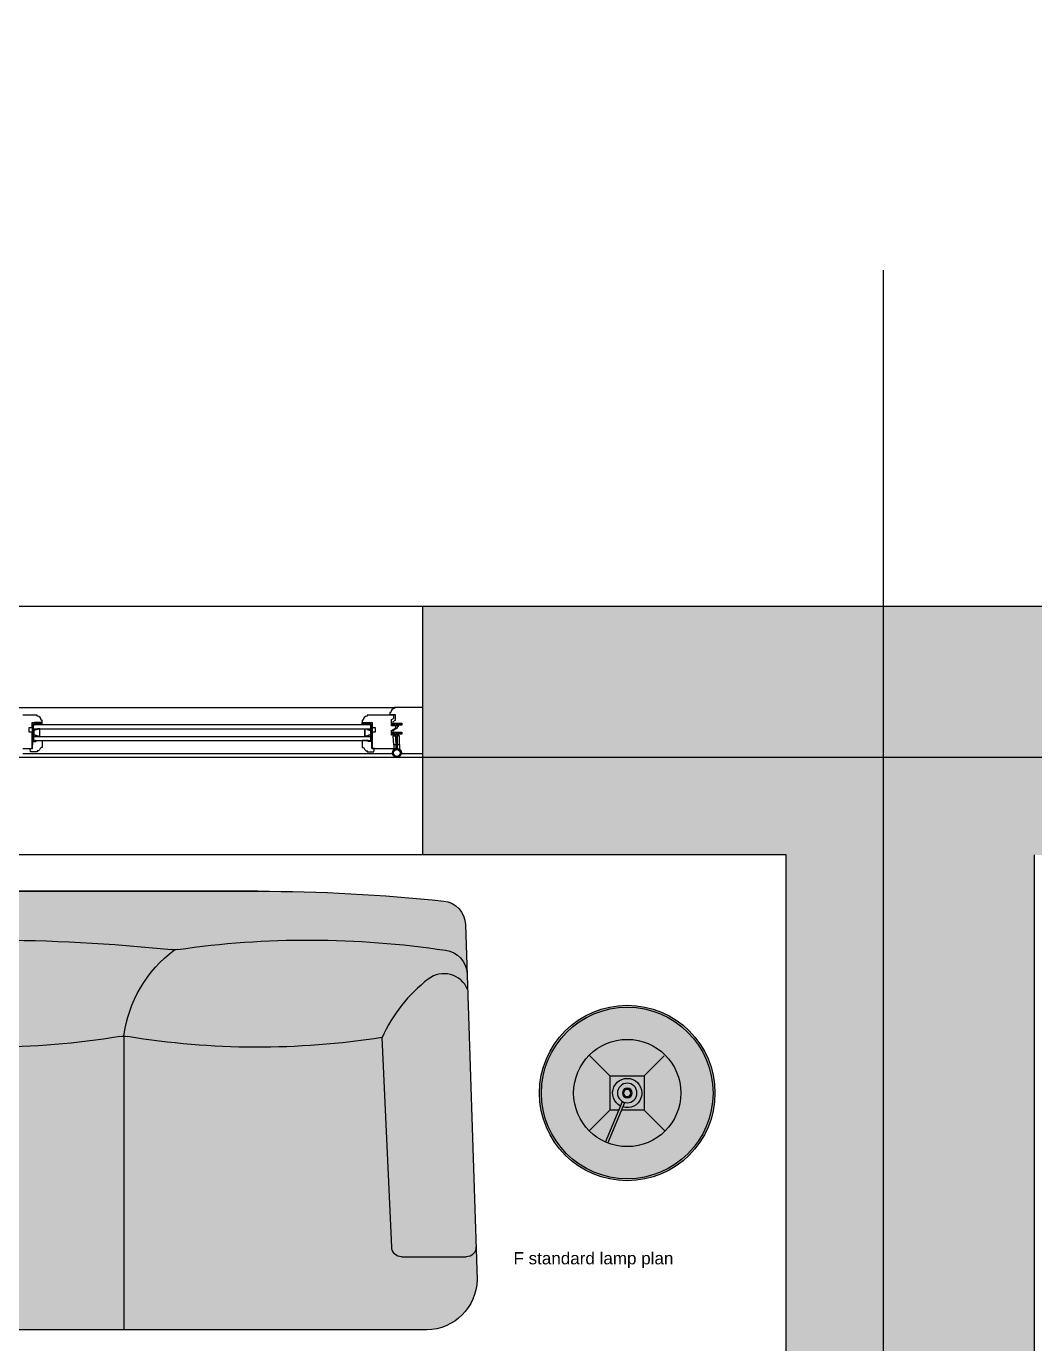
# Model space of a CAD drawing. Header units: millimetres. Extents: x 11159 to 50121, y 18346 to 37577.
# Drawn here: x 22477 to 24545, y 33754 to 36456 of the extents above; entities that cross this region are included whole.
import ezdxf

# ---------------------------------------------------------------- set-up
doc = ezdxf.new("R2010")
doc.units = ezdxf.units.MM
for name, color, linetype in [('axis', 40, 'Continuous'), ('df', 7, 'Continuous'), ('dwgmodels.com', 19, 'Continuous'), ('furnhatch', 254, 'Continuous'), ('furniture', 34, 'Continuous'), ('HATCH', 8, 'Continuous'), ('wall', 5, 'Continuous')]:
    doc.layers.add(name, color=color, linetype=linetype)
doc.styles.get("Standard").update_dxf_attribs({"font": 'arial.ttf'})

# ---------------------------------------------------------------- blocks, each defined once
blk = doc.blocks.new('Joint-K7335')
at = {"layer": 'df', "color": 7}
for points in [[(3.857613787343325, 10.74975521523811, -0.2065050504398902), (4.481634855305856, 11.84625830408061, -0.2775279876564625), (4.645920241624481, 11.72173532939985), (4.72865082526755, 11.5150762579774, 0.6262668152323098), (5.446576207514454, 11.4640241167931, 0.1314411963326112), (5.5, 11.66373624057348), (5.500000000000227, 18.0000002497884, 0.5091088478127406), (4.625156665503027, 18.42649766701868, -0.2944239164706152), (1.980461773999195, 18.27308057096889, 0.1734880960759432), (1.346153633578979, 18.5000002497884), (2.274e-13, 18.5000002497884), (0, 2.124673340303843, 0.4153335345393447), (1.220004402621498, 0.9000002497896276, 0.0481150671461673), (1.453183643585135, 0.922491521838765, 0.1133753069915374), (1.535019506478648, 0.9588508989570528), (3.960030944798064, 2.779075769993028, 0.2359658734761708), (4, 2.859052552040566), (4, 3.27211046577861, 0.2476591870842605), (3.956439401235912, 3.354661019914374, 0.2879370719060571), (3.584472818280346, 3.369172107178201), (1.799673530645578, 2.343195947541517, -0.5767224903972996), (1.5, 2.516589105678122), (1.5, 3.304491396683716, -0.2359658734761165), (1.5799381104041, 3.464444960778565), (3.960030944798064, 5.250953718667461, 0.2359658734761708), (4.000000000000227, 5.330930500714885), (4.000000000000227, 5.743988414453042, 0.2476591870842605), (3.956439401236139, 5.82653896858892, 0.2879370719060571), (3.584472818280574, 5.841050055852634), (1.799673530645805, 4.815073896215836, -0.5767224903972775), (1.5, 4.988467054352554), (1.5, 6.272741854565538, -0.3840936844649655), (2.5954137381691, 7.495433942569434, -0.0218128443231921), (2.70000063187058, 7.500001007017545), (6.524900831914465, 7.499998992982341), (6.517275738355465, 7.587154739745074, 0.3330431822003431), (5.717370932688709, 8.4805454205881, -0.2932451242456058), (5.328938193299336, 8.855743900548532, 0.0085275321995853), (5.219580449828754, 9.285303882386415, 0.2655173449449999), (5.042570407488029, 9.462313924727368, 0.023748371103687), (4.836576220619236, 9.508130028709957, -0.3561488062391908), (3.857613787331729, 10.7497552153651, -0.3561488062391908)], [(3.158443229643353, 10.79148798021492, 0.3550050331181713), (4.647561187196061, 8.833444553925574, -0.5676237149673666), (4.672926785473919, 8.751416219957264, -0.2470803572822222), (4.410786994363207, 8.654628553447765), (2.162433567760672, 8.950316574952012, -0.3517038519017413), (1.222000000001799, 10.1219074878793), (1.222000000001799, 12.93650756686316, -0.414213562373095), (1.522000000001754, 13.23650756686311), (1.608799735973662, 13.23650756686311, 0.2770734156419701), (1.873552516710333, 13.39541906594218), (3.689025854455849, 16.80215747044463, -0.0411118958858073), (3.773917265054934, 17.00863002275355), (4.058099128208823, 17.67888778832912, -0.5066602499223443), (4.590922329613477, 17.68087004736185, -0.277099509237565), (4.600000000000136, 17.45886117784698), (4.600000000000136, 13.3083133950413, 0.2134217652833861), (4.700000000000045, 13.08470659729142, -0.886227434425651), (4.359143344130871, 12.59622359733112, 0.2505705389931), (3.158867164905814, 10.79802120322302)]]:
    blk.add_lwpolyline(points, format="xyb", dxfattribs=at)
blk.add_lwpolyline([(1.571628931055557, 17.82994244613508, 0.6327143575303208), (1.000000000000227, 17.55905387694247), (1.000000000000227, 14.23283937681845, 0.7809101337451142), (1.564752780736853, 14.09175087589733), (3.15992808831561, 17.08509970083333, -0.1173328942148939), (3.251844347622182, 17.1892203695204, 1.218085275463155), (2.967680312132643, 17.45974165164273, -0.2857760723374891), (2.729700922681332, 17.34499342584741, -0.1455877377072854)], format="xyb", close=True, dxfattribs=at)
blk = doc.blocks.new('sofa 0 (pl)')
at = {"layer": 'furnhatch'}
blk.add_hatch(color=256, dxfattribs=at).paths.add_polyline_path([(976.2407856049945, -68.42749617487472), (999.6359618436575, -785.9786441439117, -0.4456101909574812), (892.8586588618806, -900), (-892.8586588618776, -900, -0.4456101909574962), (-999.6359618436574, -785.9786441439078), (-976.2407856049958, -68.42749617486243, -0.3754867891167479), (-931.5235754257649, -20.13318395889421, -0.0263668989236085), (-550, 0), (550, 0, -0.0293741464341827), (974.8241905634991, -24.97924907201877), (976.2276564216049, -68.02481228324727, -0.0020144975151624)])
at = {"color": 0, "linetype": 'ByBlock'}
for p, q in [((-550, 0), (550, 0)), ((-825.0000000000018, -730), (-805, -300)), ((-274.9999999997071, -297.4163827157972), (-275.0000000001946, -900)), ((274.9999999995125, -297.4163827157654), (274.9999999998017, -900)), ((825, -730), (805, -300)), ((-845.0000000000018, -750), (-977.8001958059995, -749.9999999999991)), ((845, -750.0000000000009), (977.8001958059976, -750))]:
    blk.add_line(p, q, dxfattribs=at)
for points in [[(-550, 0, 0.0263668989236084), (-931.5235754257646, -20.13318395889382, 0.3754867891167514), (-976.2407856049958, -68.42749617486243), (-1000, -797.1440226101131, 0.4023111055813555), (-897.1020491427917, -900), (897.1020491427917, -900)], [(897.1020491427917, -900, 0.4023111055813599), (1000, -797.1440226101131), (976.240785604994, -68.42749617486243, 0.375486789116749), (931.5235754257628, -20.13318395889382, 0.0263668989236083), (550, 0)], [(-980.5737851628055, -201.324499178304, -0.4935908991952783), (-900, -180, -0.1220350289737139), (-805, -300, 0.6438126311632374)], [(980.5737851628037, -201.3244991783049, 0.4935908991952861), (900, -180, 0.1220350289737139), (805, -300, -0.6438126311632374)]]:
    blk.add_lwpolyline(points, format="xyb", dxfattribs=at)
for centre, radius, start, end in [((-655.0064222053843, -1969.391368487727), 1869.391368487727, 81.70856200108821, 98.61445592273948), ((-1.819e-12, -3624.999999999823), 3525.000000000024, 90, 96.07292467954247), ((5.457e-12, -3624.999999999823), 3525.000000000024, 83.92707532045753, 90), ((655.0064222053879, -1969.391368487727), 1869.391368487727, 81.38554407726052, 98.29143799891177), ((-929.5516693109093, -170.7901728002544), 50, 96.27055580681153, 178.1325788597745), ((-378.2141993076966, -70.06272637005895), 50, 261.7085620010882, 276.0729246795425), ((-539.1227997400601, -333.2925018501846), 266.5482118995125, 7.735214930430711, 53.12695193670557), ((539.1227997410715, -333.2925018510814), 266.5482119008329, 126.8730480632944, 172.2647850694003), ((378.2141993077003, -70.06272637005895), 50, 263.9270753204575, 278.2914379989118), ((929.551669310913, -170.7901728002544), 50, 1.867421140225534, 83.72944419318847), ((-549.9999999995962, 1315.624999999939), 1635.625000000003, 261.0307879809004, 279.3894462019288), ((-274.9999999996999, -347.4163827157972), 50, 80.61055379817407, 99.38944620192876), ((-1.928129e-10, 1315.625000000004), 1635.625000000003, 260.6105537980712, 279.3894462019288), ((274.9999999995071, -347.4163827157654), 50, 80.61055379807124, 99.38944620192876), ((549.9999999995962, 1315.62499999994), 1635.625000000003, 260.6105537980712, 278.9692120190996), ((-977.8001958059995, -729.9999999999991), 20, 178.1325788597745, 270), ((977.8001958059976, -730), 20, 270, 1.867421140225534), ((-845.0000000000018, -730), 20, 270, 0), ((845, -730), 20, 180, 270)]:
    blk.add_arc(centre, radius, start, end, dxfattribs=at)
at = {"layer": 'dwgmodels.com'}
blk.add_lwpolyline([(550, 0), (-550, 0, 0.0263668989236084), (-931.5235754257646, -20.13318395889382, 0.3754867891167514), (-976.2407856049958, -68.42749617486243), (-1000, -797.1440226101131, 0.4023111055813555), (-897.1020491427917, -900), (897.1020491427917, -900, 0.4023111055813599), (1000, -797.1440226101131), (976.240785604994, -68.42749617486243, 0.375486789116749), (931.5235754257628, -20.13318395889382, 0.0263668989236083)], format="xyb", close=True, dxfattribs=at)
blk = doc.blocks.new('F standard lamp plan')
at = {"layer": 'furnhatch', "linetype": 'ByBlock'}
h = blk.add_hatch(color=256, dxfattribs=at)
edge = h.paths.add_edge_path()
edge.add_arc((-3.8654e-12, 0), 18, 0, 360)
at = {"color": 0, "linetype": 'ByBlock', "lineweight": -2}
for p, q in [((-7.816168222333772, 7.776917297385353), (-3.539250924990029, 3.499999999992838)), ((3.460749074875594, 3.500000000000909), (7.59907607120681, 7.638326996432625)), ((-3.499999999945203, -3.500000000000682), (-3.499999999952934, 3.499999999992951)), ((-3.499999999952934, 3.499999999992951), (3.499999999945203, 3.500000000000909)), ((3.499999999945203, 3.500000000000909), (3.499999999952934, -3.499999999992724)), ((-4.448177953097911, -10.06050261654991), (-0.9880781614936041, -1.73887939395388)), ((-3.953691141196941, -10.26490751833899), (-0.5256193474065185, -1.929695390876645)), ((-3.539250924982298, -3.500000000026716), (-7.797775296496866, -7.758524371644626)), ((-1.720345518349859, -3.499999999998749), (-3.499999999945203, -3.500000000000682)), ((3.499999999952934, -3.499999999992724), (-1.179149418211637, -3.499999999998067)), ((3.460749074915839, -3.499999999992724), (7.737666372261174, -7.776917297386944))]:
    blk.add_line(p, q, dxfattribs=at)
for radius in [18, 17.59999999999991, 11]:
    blk.add_circle((-3.8654e-12, 0), radius, dxfattribs=at)
at = {"color": 0, "linetype": 'ByBlock', "lineweight": -2, "extrusion": (0, 0, -1)}
for major_axis, ratio, start_param, end_param in [((-2.121320343543855, 2.121320343543855), 0.9999999999998038, 4.403119985289798, 10.51764655626225), ((1.414213562362186, 1.414213562362186), 0.9999999999999667, 0.7853981633963278, 7.068583470575915), ((-0.7071067811811766, 0.7071067811811766), 0.9999999999997298, 2.356194490191073, 8.639379797370658), ((-0.5303300858858501, 0.5303300858858501), 0.9999999999998525, 2.35619449019121, 8.639379797370797)]:
    blk.add_ellipse((0, 0), major_axis=major_axis, ratio=ratio, start_param=start_param, end_param=end_param, dxfattribs=at)
at = {"layer": 'Defpoints', "color": 5}
blk.add_text('F standard lamp plan', height=2.5, dxfattribs=at).set_placement((-23.33333333333334, -35.15161252395603))

msp = doc.modelspace()

# ---------------------------------------------------------------- hatches: boundary and pattern name
at = {"ltscale": 10}
h = msp.add_hatch(dxfattribs=at)
h.set_pattern_fill('BRASS', color=4, scale=0.3, angle=-45.00000000000003, style=0)
h.set_pattern_definition([(315.0000000000001, (19826.07765740776, 34222.44350910326), (1.347038418160373, 1.347038418160372), []), (315.0000000000001, (19826.75117661685, 34223.11702831235), (1.347038418160373, 1.347038418160372), [0.9524999999999998, -0.4762499999999999])])
h.paths.add_polyline_path([(22493.11289988665, 35028.02710312646), (22493.11289988665, 35024.02710312646), (22505.11289988665, 35024.02710312646), (22505.11289988665, 35028.02710312646)])
h = msp.add_hatch(dxfattribs=at)
h.set_pattern_fill('ANGLE', color=4, scale=0.15, angle=-45.00000000000003, style=0)
h.set_pattern_definition([(315.0000000000001, (19826.07765740776, 34222.44350910326), (0.7408711299882054, 0.7408711299882047), [0.7619999999999999, -0.2857499999999999]), (45.00000000000001, (19826.07765740776, 34222.44350910326), (-0.7408711299882048, 0.7408711299882053), [0.7619999999999999, -0.2857499999999999])])
h.paths.add_polyline_path([(22505.11289988665, 35028.02710312646), (22505.11289988665, 35024.02710312646), (22509.11289988665, 35024.02710312646), (22509.11289988665, 35028.02710312646)])
h = msp.add_hatch(dxfattribs=at)
h.set_pattern_fill('ANGLE', color=4, scale=0.15, angle=-45.00000000000003, style=0)
h.set_pattern_definition([(225, (25848.64814236554, 34222.4435091035), (-0.7408711299882047, 0.7408711299882054), [0.7619999999999999, -0.2857499999999999]), (134.9999999999999, (25848.64814236554, 34222.4435091035), (0.7408711299882055, 0.7408711299882046), [0.7619999999999999, -0.2857499999999999])])
h.paths.add_polyline_path([(23169.61289988671, 35028.02710312669), (23169.61289988671, 35024.02710312669), (23165.61289988671, 35024.02710312669), (23165.61289988671, 35028.02710312669)])
h = msp.add_hatch(dxfattribs=at)
h.set_pattern_fill('BRASS', color=4, scale=0.3, angle=-45.00000000000003, style=0)
h.set_pattern_definition([(225, (25848.64814236554, 34222.4435091035), (-1.347038418160372, 1.347038418160373), []), (225, (25847.97462315651, 34223.11702831258), (-1.347038418160372, 1.347038418160373), [0.9524999999999998, -0.4762499999999999])])
h.paths.add_polyline_path([(23181.61289988671, 35028.02710312669), (23181.61289988671, 35024.02710312669), (23169.61289988671, 35024.02710312669), (23169.61289988671, 35028.02710312669)])
h = msp.add_hatch(dxfattribs=at)
h.set_pattern_fill('ANGLE', color=4, scale=0.15, angle=-45.00000000000003, style=0)
h.set_pattern_definition([(315.0000000000001, (19826.07765740776, 34209.44350910332), (0.7408711299882054, 0.7408711299882047), [0.7619999999999999, -0.2857499999999999]), (45.00000000000001, (19826.07765740776, 34209.44350910332), (-0.7408711299882048, 0.7408711299882053), [0.7619999999999999, -0.2857499999999999])])
edge = h.paths.add_edge_path()
edge.add_line((22488.61289988665, 34991.02710312651), (22491.61289988665, 34991.02710312651))
edge.add_line((22491.61289988665, 34991.02710312651), (22491.61289988665, 34993.02710312651))
edge.add_arc((22490.11289988665, 34992.63098158439), 1.551422661989701, 14.793017608272, 165.206982391728)
edge.add_line((22488.61289988665, 34993.02710312651), (22488.61289988665, 34991.02710312651))
h = msp.add_hatch(dxfattribs=at)
h.set_pattern_fill('ANGLE', color=4, scale=0.15, angle=-45.00000000000003, style=0)
h.set_pattern_definition([(315.0000000000001, (19820.57765740776, 34209.44350910332), (0.7408711299882054, 0.7408711299882047), [0.7619999999999999, -0.2857499999999999]), (45.00000000000001, (19820.57765740776, 34209.44350910332), (-0.7408711299882048, 0.7408711299882053), [0.7619999999999999, -0.2857499999999999])])
edge = h.paths.add_edge_path()
edge.add_line((22489.12369944455, 34989.02710312651), (22495.11289988665, 34989.02710312651))
edge.add_arc((22494.36289988665, 34990.02710312651), 1.25, 306.869897645844, 413.130102354156)
edge.add_line((22495.11289988665, 34991.02710312651), (22489.12369944455, 34991.02710312651))
edge.add_arc((22489.84715720815, 34990.02710312651), 1.234257321514614, 125.8841497802598, 234.1158502197402)
h = msp.add_hatch(dxfattribs=at)
h.set_pattern_fill('ANGLE', color=4, scale=0.15, angle=-45.00000000000003, style=0)
h.set_pattern_definition([(225, (25854.14814236554, 34209.44350910356), (-0.7408711299882047, 0.7408711299882054), [0.7619999999999999, -0.2857499999999999]), (134.9999999999999, (25854.14814236554, 34209.44350910356), (0.7408711299882055, 0.7408711299882046), [0.7619999999999999, -0.2857499999999999])])
edge = h.paths.add_edge_path()
edge.add_line((23185.6021003288, 34989.02710312675), (23179.61289988671, 34989.02710312675))
edge.add_arc((23180.36289988671, 34990.02710312675), 1.25, 126.86989764584399, 233.130102354156, ccw=False)
edge.add_line((23179.61289988671, 34991.02710312675), (23185.6021003288, 34991.02710312675))
edge.add_arc((23184.8786425652, 34990.02710312675), 1.234257321514614, -54.115850219740196, 54.115850219740196, ccw=False)
h = msp.add_hatch(dxfattribs=at)
h.set_pattern_fill('ANGLE', color=4, scale=0.15, angle=-45.00000000000003, style=0)
h.set_pattern_definition([(225, (25848.64814236554, 34209.44350910356), (-0.7408711299882047, 0.7408711299882054), [0.7619999999999999, -0.2857499999999999]), (134.9999999999999, (25848.64814236554, 34209.44350910356), (0.7408711299882055, 0.7408711299882046), [0.7619999999999999, -0.2857499999999999])])
edge = h.paths.add_edge_path()
edge.add_line((23186.11289988671, 34991.02710312675), (23183.11289988671, 34991.02710312675))
edge.add_line((23183.11289988671, 34991.02710312675), (23183.11289988671, 34993.02710312675))
edge.add_arc((23184.61289988671, 34992.63098158463), 1.551422661989701, 14.79301760827201, 165.206982391728, ccw=False)
edge.add_line((23186.11289988671, 34993.02710312675), (23186.11289988671, 34991.02710312675))
at = {"layer": 'HATCH', "true_color": 0x2b2b2b}
h = msp.add_hatch(color=250, dxfattribs=at)
h.dxf.hatch_style = 1
h.paths.add_polyline_path([(28745.11289988665, 35266.37710312664), (23290.11289988665, 35266.37710312664), (23290.11289988665, 34756.37710312664), (24035.11289988665, 34756.37710312664), (24035.11289988665, 33047.46580756808), (23905.11289988663, 33047.46580756807), (23905.11289988665, 32525.28839868515), (24035.11289988665, 32525.28839868515), (24035.11289988665, 30816.37710312666), (20510.11289988665, 30816.37710312666), (20510.11289988663, 29176.37710312665), (20835.11289988665, 29176.37710312665), (20835.11289988665, 29296.37710312665), (20760.11289988663, 29296.37710312665), (20760.11289988665, 30696.37710312666), (21640.11289988665, 30696.37710312666), (21640.11289988665, 29296.37710312664), (21545.11289988665, 29296.37710312664), (21545.11289988665, 29176.37710312664), (21855.11289988665, 29176.37710312664), (21855.11289988665, 29296.37710312664), (21760.11289988665, 29296.37710312664), (21760.11289988665, 30696.37710312665), (23235.11289988665, 30696.37710312665), (23235.11289988666, 30296.37710312665), (24035.11289988663, 30296.37710312665), (24035.11289988662, 29296.37710312665), (22565.11289988665, 29296.37710312665), (22565.11289988665, 29176.37710312665), (23290.11374035006, 29176.37710312665), (23290.11374035006, 28981.37710312666), (23410.11374035006, 28981.37710312666), (23410.11374035006, 29176.37710312665), (24425.11289988665, 29176.37710312666), (24425.11289988665, 28981.37710312666), (24545.11289988665, 28981.37710312666), (24545.11289988665, 34756.37710312664), (28235.11289988665, 34756.37710312664), (28235.11289988665, 26756.37710312664), (27990.11289988665, 26756.37710312664), (27990.11289988665, 26246.37710312664), (28745.11289988665, 26246.37710312664)])
h.paths.add_polyline_path([(24035.11289988665, 30416.37710312665), (23355.11289988666, 30416.37710312666), (23355.11289988665, 30696.37710312665), (24035.11289988665, 30696.37710312665)], flags=16)
h.paths.add_polyline_path([(24790.11289988665, 26756.37710312664), (24545.11289988665, 26756.37710312664), (24545.11289988665, 28171.37710312666), (24425.11289988665, 28171.37710312666), (24425.11289988665, 27976.37710312666), (23410.11374035006, 27976.37710312666), (23410.11374035006, 28171.37710312666), (23290.11374035006, 28171.37710312666), (23290.11374035006, 27976.37710312666), (22565.11289988665, 27976.37710312666), (22565.11289988665, 27856.37710312666), (24035.11289988665, 27856.37710312666), (24035.11289988665, 24356.37710312664), (23500.11289988665, 24356.37710312664), (23500.11289988665, 23846.37710312664), (24545.11289988665, 23846.37710312664), (24545.11289988665, 26246.37710312664), (24790.11289988665, 26246.37710312664)])
h.paths.add_polyline_path([(21990.11289988665, 24356.37710312664), (21230.11289988665, 24356.37710312664), (21230.11289988665, 27856.37710312666), (21855.11289988665, 27856.37710312666), (21855.11289988665, 27976.37710312666), (20510.11289988665, 27976.37710312666), (20510.11289988665, 27856.37710312666), (21110.11289988665, 27856.37710312666), (21110.11289988665, 24356.37710312664), (20760.11289988662, 24356.37710312664), (20760.11289988662, 24506.37710312664), (20510.11289988665, 24506.37710312664), (20510.11289988665, 23756.37710312664), (20045.11289988665, 23756.37710312664), (20045.11289988665, 23246.37710312664), (20945.11289988665, 23246.37710312664), (20945.11289988665, 23846.37710312664), (21990.11289988665, 23846.37710312664)])
h.paths.add_polyline_path([(17625.11289988665, 23756.37710312664), (17160.11289988665, 23756.37710312664), (17160.11289988665, 24551.33275666475), (16910.11289988665, 24551.33275666475), (16910.11289988665, 24356.37710312664), (15680.11289988665, 24356.37710312664), (15680.11289988665, 23846.37710312664), (16725.11289988665, 23846.37710312664), (16725.11289988665, 23246.37710312664), (17625.11289988665, 23246.37710312664)])
h.paths.add_polyline_path([(14170.11289988665, 24356.37710312664), (13635.11289988665, 24356.37710312664), (13635.11289988666, 27856.37710312659), (16910.11289988663, 27856.37710312667), (16910.11289988664, 26261.33275666475), (17160.11289988664, 26261.33275666475), (17160.11289988665, 30816.37710312664), (17160.11289988665, 31066.37710312664), (16910.11289988666, 31066.37710312664), (16910.11289988666, 30816.37710312663), (16090.11289988669, 30816.37710312663), (16090.11289988669, 30696.37710312663), (16910.11289988666, 30696.37710312663), (16910.11289988663, 27976.37710312667), (13635.11289988667, 27976.37710312659), (13635.11289988666, 28801.37710312664), (13125.11289988665, 28801.37710312664), (13125.11289988665, 23846.37710312664), (14170.11289988665, 23846.37710312664)])
h.paths.add_polyline_path([(13635.11289988665, 34756.37710312664), (14380.11289988666, 34756.37710312664), (14380.11289988666, 35266.37710312664), (13125.11289988665, 35266.37710312664), (13125.11289988664, 30311.37710312664), (13635.11289988665, 30311.37710312664), (13635.11289988665, 30696.37710312663), (14380.11289988663, 30696.37710312663), (14380.11289988663, 30816.37710312663), (13635.11289988665, 30816.37710312663)])
h.paths.add_polyline_path([(17980.11289988665, 35266.37710312664), (16090.11289988666, 35266.37710312664), (16090.11289988666, 34756.37710312664), (16910.11289988666, 34756.37710312664), (16910.11289988666, 34506.37710312664), (17160.11289988662, 34506.37710312664), (17160.11289988662, 34756.37710312664), (17980.11289988665, 34756.37710312664)])
h.paths.add_polyline_path([(21580.11289988665, 35266.37710312664), (19690.11289988665, 35266.37710312664), (19690.11289988665, 34756.37710312664), (21580.11289988665, 34756.37710312664)])
h.paths.add_polyline_path([(20532.9808655307, 36456.37710312664), (20132.9808655307, 36456.37710312664), (20132.9808655307, 36056.37710312664), (20532.9808655307, 36056.37710312664)])
h.paths.add_polyline_path([(17537.2449342426, 36456.37710312664), (17137.2449342426, 36456.37710312664), (17137.2449342426, 36056.37710312664), (17537.2449342426, 36056.37710312664)])
h.paths.add_polyline_path([(20945.11289988665, 21356.37710312664), (20435.11289988665, 21356.37710312664), (20435.11289988665, 20846.37710312664), (20945.11289988665, 20846.37710312664)])
h.paths.add_polyline_path([(17235.11289988665, 21356.37710312664), (16725.11289988665, 21356.37710312664), (16725.11289988665, 20846.37710312664), (17235.11289988665, 20846.37710312664)])
h.paths.add_polyline_path([(19180.11289988669, 30816.37710312666), (17160.11289988665, 30816.37710312667), (17160.11289988665, 30696.37710312664), (19180.11289988669, 30696.37710312665)])

# ---------------------------------------------------------------- linework, layer by layer
at = {"color": 8, "ltscale": 10}
for p, q in [((21638.11289988665, 35058.72710312676), (23232.11289988665, 35058.72710312676)), ((22469.11289988665, 34964.72710312653), (23227.88020270879, 34964.72710312676))]:
    msp.add_line(p, q, dxfattribs=at)
at = {"color": 4, "ltscale": 10}
for p, q in [((22491.61289988665, 35025.02710312651), (22488.61289988665, 34994.02710312651)), ((22488.61289988665, 35025.02710312651), (22491.61289988665, 34994.02710312651)), ((23186.11289988671, 35025.02710312675), (23183.11289988671, 34994.02710312675)), ((23183.11289988671, 35025.02710312675), (23186.11289988671, 34994.02710312675)), ((22491.61289988665, 35024.02710312651), (23183.11289988671, 35024.02710312675)), ((22491.61289988665, 35015.52710312651), (23183.11289988671, 35015.52710312675)), ((22491.61289988665, 34999.52710312651), (23183.11289988671, 34999.52710312675)), ((23183.11289988671, 34991.02710312675), (23183.11289988671, 35024.02710312675)), ((22491.61289988665, 34991.02710312651), (23183.11289988671, 34991.02710312675)), ((23230.28513621169, 34982.43666347029), (23230.73750875008, 34973.23108659266)), ((23242.11289988665, 34982.72710312676), (23242.11289988665, 34973.51041790028))]:
    msp.add_line(p, q, dxfattribs=at)
for p, q in [((22491.61289988665, 34991.02710312651), (22491.61289988665, 35024.02710312651)), ((23239.11289988665, 35000.72710312676), (23237.11289988665, 35000.72710312676)), ((23246.11289988665, 34964.72710312676), (23245.3455970645, 34964.72710312676))]:
    msp.add_line(p, q)
for points in [[(23237.11289988665, 35000.72710312676), (23237.11289988665, 34975.02710312675, -0.414213562373095), (23246.11289988665, 34966.02710312675), (23246.11289988665, 34964.72710312676), (23290.11289988665, 34964.72710312676), (23290.11289988665, 35058.72710312676), (23232.11289988665, 35058.72710312676), (23232.11289988665, 35056.72710312676, 0.414213562373095), (23224.11289988665, 35048.72710312676), (23222.11289988665, 35048.72710312676), (23222.11289988665, 35044.52710312675), (23233.11289988665, 35044.52710312675), (23233.11289988665, 35032.52710312675), (23228.11289988665, 35029.52710312675), (23228.11289988665, 35027.02710312675), (23228.61289988665, 35026.52710312675), (23246.61289988665, 35026.52710312675), (23246.61289988665, 35022.52710312675), (23239.11289988665, 35022.52710312675), (23239.11289988665, 35019.22710312676), (23237.11289988665, 35019.22710312676), (23237.11289988665, 35016.42710312677), (23228.11289988665, 35011.02710312675), (23228.11289988665, 35008.52710312675), (23228.61289988665, 35008.02710312675), (23246.61289988665, 35008.02710312675), (23246.61289988665, 35004.02710312675), (23239.11289988665, 35004.02710312675), (23239.11289988665, 35000.72710312676)], [(22469.11289988665, 34975.02710312651), (22488.61289988665, 34975.02710312651), (22488.61289988665, 35008.02710312651), (22482.61289988665, 35008.02710312651), (22482.61289988665, 35018.02710312651), (22488.61289988665, 35018.02710312651), (22488.61289988665, 35028.02710312651), (22509.11289988665, 35028.02710312651), (22509.11289988665, 35033.02710312651), (22507.11289988665, 35033.02710312651, 0.414213562373095), (22499.11289988665, 35041.02710312651), (22499.11289988665, 35043.02710312651), (22469.11289988665, 35043.02710312651)]]:
    msp.add_lwpolyline(points, format="xyb")
for points in [[(22488.61289988665, 34994.02710312651), (22491.61289988665, 34994.02710312651), (22491.61289988665, 35025.02710312651), (22488.61289988665, 35025.02710312651)], [(22493.11289988665, 35028.02710312646), (22493.11289988665, 35024.02710312646), (22505.11289988665, 35024.02710312646), (22505.11289988665, 35028.02710312646)], [(22505.11289988665, 35028.02710312646), (22505.11289988665, 35024.02710312646), (22509.11289988665, 35024.02710312646), (22509.11289988665, 35028.02710312646)], [(23169.61289988671, 35028.02710312669), (23169.61289988671, 35024.02710312669), (23165.61289988671, 35024.02710312669), (23165.61289988671, 35028.02710312669)], [(23181.61289988671, 35028.02710312669), (23181.61289988671, 35024.02710312669), (23169.61289988671, 35024.02710312669), (23169.61289988671, 35028.02710312669)], [(23186.11289988671, 34994.02710312675), (23183.11289988671, 34994.02710312675), (23183.11289988671, 35025.02710312675), (23186.11289988671, 35025.02710312675)], [(23235.27910999479, 34982.68207303307), (23230.28513621169, 34982.43666347029), (23229.40166178558, 35000.4149690895), (23234.39563556874, 35000.66037865228)], [(23237.11289988665, 34982.72710312676), (23242.11289988665, 34982.72710312676), (23242.11289988665, 35000.72710312676), (23237.11289988665, 35000.72710312676)]]:
    msp.add_lwpolyline(points, close=True, dxfattribs=at)
for points in [[(23234.11289988665, 35021.02710312675), (23225.61289988665, 35021.02710312675), (23225.61289988665, 35034.02511696739), (23229.61633606619, 35036.34710995154, 0.2674173791457278), (23230.61289988665, 35038.07717233006), (23230.61289988665, 35042.52710312675), (23230.11289988665, 35043.02710312675), (23175.61289988671, 35043.02710312675), (23175.61289988671, 35041.02710312675, 0.414213562373095), (23167.61289988671, 35033.02710312675), (23165.61289988671, 35033.02710312675), (23165.61289988671, 35028.02710312675), (23186.11289988671, 35028.02710312675), (23186.11289988671, 35018.02710312675), (23192.11289988671, 35018.02710312675), (23192.11289988671, 35008.02710312675), (23186.11289988671, 35008.02710312675), (23186.11289988671, 34975.02710312675), (23235.12591630706, 34975.02710312675), (23235.61289988665, 34975.5269336708), (23234.90977047375, 35002.02727258264), (23234.39675405333, 35002.52710312675), (23225.61289988665, 35002.52710312675), (23225.61289988665, 35011.52712533064), (23234.61289988665, 35017.02711642958), (23234.61289988665, 35020.52710312675)], [(22489.61289988665, 34989.02710312651), (22496.61289988665, 34989.02710312651), (22496.61289988665, 34991.02710312651), (22509.11289988665, 34991.02710312651), (22509.11289988665, 34977.02710312651, 0.3276927682058993), (22504.11289988665, 34973.52710312651, -0.327692768206401), (22499.11289988665, 34970.02710312651), (22499.11289988665, 34968.02710312651), (22485.36289988665, 34968.02710312651), (22484.11289988665, 34975.02710312651), (22489.11289988665, 34975.02710312651), (22489.61289988665, 34989.02710312651)]]:
    msp.add_lwpolyline(points, format="xyb", close=True)
at = {"color": 6}
for points in [[(22504.61255467837, 34999.52756338363), (22504.61255467837, 35015.52756339096), (22499.61255467837, 35015.52756339096), (22499.61255467837, 35014.52756339096), (22491.61255467837, 35012.09423260391), (22491.61255467837, 35002.96089417068), (22499.61255467837, 35000.52756338363), (22499.61255467837, 34999.52756338363)], [(22504.11255467837, 35000.02756338363), (22504.11255467837, 35015.02756339096), (22500.11255467837, 35015.02756339096), (22500.11255467837, 35014.17202437186), (22492.11255467837, 35011.7386935848), (22492.11255467837, 35003.31643318979), (22500.11255467837, 35000.88310240273), (22500.11255467837, 35000.02756338363)], [(23171.11324509498, 34999.52756338386), (23171.11324509498, 35015.5275633912), (23176.11324509498, 35015.5275633912), (23176.11324509498, 35014.5275633912), (23183.11324509498, 35012.09423260414), (23183.11324509498, 35002.96089417092), (23176.11324509498, 35000.52756338386), (23176.11324509498, 34999.52756338386)], [(23171.61324509498, 35000.02756338386), (23171.61324509498, 35015.0275633912), (23175.61324509498, 35015.0275633912), (23175.61324509498, 35014.17202437209), (23182.61324509498, 35011.73869358504), (23182.61324509498, 35003.31643319002), (23175.61324509498, 35000.88310240296), (23175.61324509498, 35000.02756338386)]]:
    msp.add_lwpolyline(points, close=True, dxfattribs=at)
at = {"color": 4, "ltscale": 10}
for points in [[(22488.61289988665, 34991.02710312651), (22491.61289988665, 34991.02710312651), (22491.61289988665, 34993.02710312651, 0.7702007465767019), (22488.61289988665, 34993.02710312651)], [(22489.12369944455, 34989.02710312651), (22495.11289988665, 34989.02710312651, 0.4999999999999999), (22495.11289988665, 34991.02710312651), (22489.12369944455, 34991.02710312651, 0.510799557915087)], [(23185.11289988671, 34989.02710312675), (23178.11289988671, 34989.02710312675), (23178.11289988671, 34991.02710312675), (23165.61289988671, 34991.02710312675), (23165.61289988671, 34977.02710312675, -0.3276927682058993), (23170.61289988671, 34973.52710312675, 0.327692768206401), (23175.61289988671, 34970.02710312675), (23175.61289988671, 34968.02710312675), (23189.36289988671, 34968.02710312675), (23190.61289988671, 34975.02710312675), (23185.61289988671, 34975.02710312675), (23185.11289988671, 34989.02710312675)], [(23185.6021003288, 34989.02710312675), (23179.61289988671, 34989.02710312675, -0.4999999999999999), (23179.61289988671, 34991.02710312675), (23185.6021003288, 34991.02710312675, -0.510799557915087)], [(23186.11289988671, 34991.02710312675), (23183.11289988671, 34991.02710312675), (23183.11289988671, 34993.02710312675, -0.7702007465767019), (23186.11289988671, 34993.02710312675)]]:
    msp.add_lwpolyline(points, format="xyb", close=True, dxfattribs=at)
for radius in [8.75, 7]:
    msp.add_circle((23236.61289988665, 34965.72710312676), radius, dxfattribs=at)
at = {"layer": 'axis'}
for p, q in [((24235.11289988665, 18746.37710312664), (24235.11289988665, 35956.37710312664)), ((29161.11289988665, 34956.37710312664), (11559.0141511984, 34956.37710312664))]:
    msp.add_line(p, q, dxfattribs=at)
at = {"layer": 'wall', "color": 4}
for p, q in [((23290.11289988665, 35266.37710312664), (21580.11289988665, 35266.37710312664)), ((23290.11289988665, 34756.37710312664), (21580.11289988665, 34756.37710312664))]:
    msp.add_line(p, q, dxfattribs=at)
at = {"layer": 'wall', "color": 5}
for p, q in [((28745.11289988665, 35266.37710312664), (23290.11289988665, 35266.37710312664)), ((23290.11289988665, 34756.37710312664), (23290.11289988665, 35266.37710312664)), ((24035.11289988665, 34756.37710312664), (23290.11289988665, 34756.37710312664)), ((24035.11289988665, 33047.46580756808), (24035.11289988665, 34756.37710312664)), ((24545.11289988665, 28981.37710312666), (24545.11289988665, 34756.37710312664))]:
    msp.add_line(p, q, dxfattribs=at)

# ---------------------------------------------------------------- block references
at = {"layer": 'furniture', "color": 34, "xscale": -1}
msp.add_blockref('sofa 0 (pl)', (22401.26495967479, 34681.95756001075), dxfattribs=at)
at = {"layer": 'furniture', "color": 34, "xscale": 10, "yscale": 10}
msp.add_blockref('F standard lamp plan', (23709.29884853316, 34268.09353946152), dxfattribs=at)
at = {"layer": 'wall', "color": 4, "ltscale": 10, "xscale": -1, "rotation": 90}
for p in [(23246.61289988665, 35026.52710312675), (23246.61289988665, 35008.02710312675)]:
    msp.add_blockref('Joint-K7335', p, dxfattribs=at)

doc.saveas('drawing.dxf')
